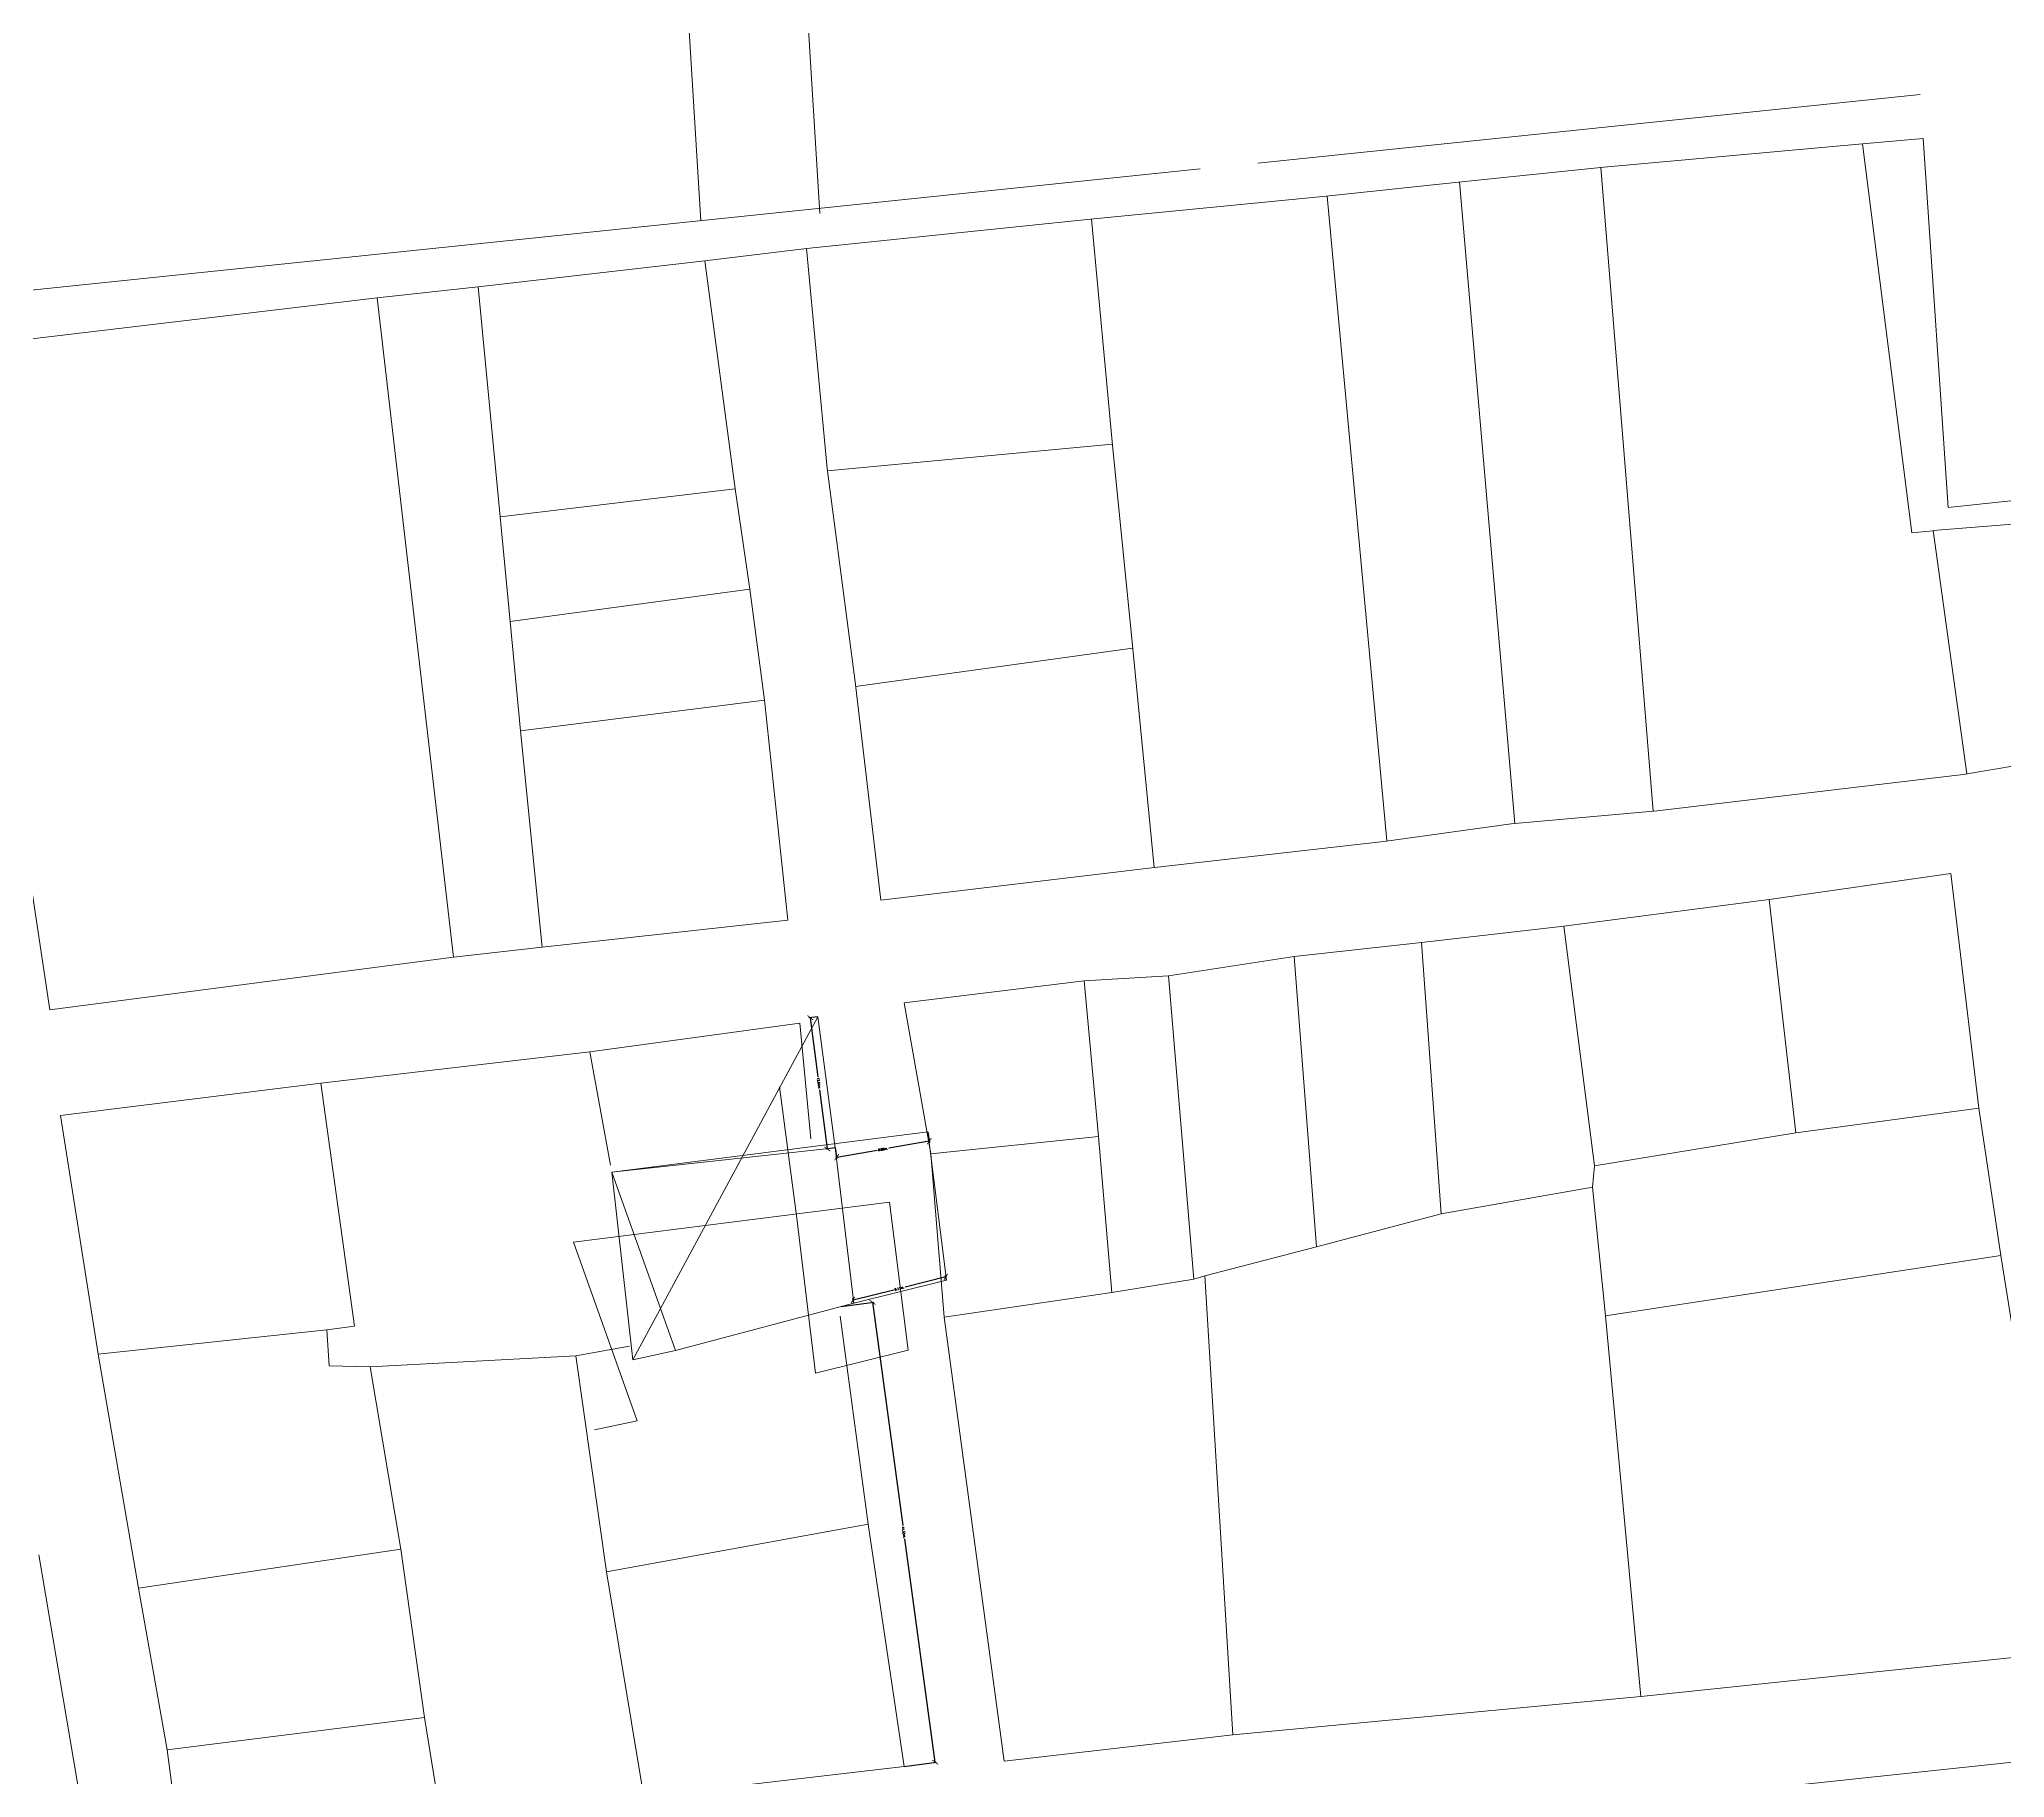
# Model space of a CAD drawing. Header units: millimetres. Extents: x 605783 to 623458, y 1302882 to 1324924.
# Drawn here: x 620231.3 to 620419, y 1321262.5 to 1321428.5 of the extents above; entities that cross this region are included whole.
import ezdxf

# ---------------------------------------------------------------- set-up
doc = ezdxf.new("R2010")
doc.units = ezdxf.units.MM
doc.header["$PDMODE"] = 35
doc.header["$PDSIZE"] = 1.5
for name, color, linetype in [('2', 7, 'Continuous'), ('4', 7, 'Continuous'), ('CVL_CUADCON_LIN', 8, 'Continuous'), ('CVL_CUADCON_TIT', 1, 'Continuous')]:
    doc.layers.add(name, color=color, linetype=linetype)
doc.styles.add('ROMANS', font='ROMANS', dxfattribs={"height": 0.2})
doc.dimstyles.new('STANDARD$0', dxfattribs={"dimtxt": 0.6, "dimasz": 0.5, "dimexe": 0.125, "dimexo": 0.000625, "dimgap": 0.0625, "dimtad": 0, "dimzin": 1, "dimdsep": 46, "dimtxsty": 'ROMANS', "dimblk1": 'ARCHTICK', "dimblk2": 'ARCHTICK', "dimsah": 1, "dimcen": 2.5, "dimclrd": 1, "dimclre": 1, "dimclrt": 30, "dimaunit": 1, "dimadec": 0, "dimazin": 0, "dimtfac": 1, "dimtix": 1, "dimtofl": 0, "dimtmove": 1, "dimatfit": 3, "dimldrblk": 'ARCHTICK', "dimfxl": 1, "dimtolj": 1, "dimtzin": 1, "dimarcsym": 0})

# ---------------------------------------------------------------- blocks, each defined once
blk = doc.blocks.new('_ARCHTICK')
at = {"color": 0, "linetype": 'ByBlock', "const_width": 0.15}
blk.add_lwpolyline([(-0.5, -0.5), (0.5, 0.5)], dxfattribs=at)
blk = doc.blocks.new('*D336')
at = {"layer": 'CVL_CUADCON_TIT', "color": 1, "lineweight": -2, "ltscale": 0.5, "transparency": 16777216}
for p, q in [((620305.67, 1321335.21), (620304.82, 1321335.1)), ((620304.95, 1321335.12), (620305.68, 1321329.48)), ((620306.58, 1321322.58), (620305.85, 1321328.22)), ((620307.31, 1321322.68), (620306.46, 1321322.57))]:
    blk.add_line(p, q, dxfattribs=at)
at = {"layer": 'Defpoints', "color": 0, "lineweight": 5, "ltscale": 0.5, "transparency": 16777216}
for p in [(620305.68, 1321335.21), (620306.58, 1321322.58), (620307.31, 1321322.68)]:
    blk.add_point(p, dxfattribs=at)
at = {"layer": 'CVL_CUADCON_TIT', "color": 1, "lineweight": -2, "ltscale": 0.5, "transparency": 16777216, "xscale": 0.5, "yscale": 0.5, "zscale": 0.5}
for p, rotation in [((620304.95, 1321335.12), 97.44489075630747), ((620306.58, 1321322.58), 277.4448907563075)]:
    blk.add_blockref('_ARCHTICK', p, dxfattribs=dict(at, rotation=rotation))
at = {"layer": 'CVL_CUADCON_TIT', "color": 30, "lineweight": 5, "ltscale": 0.5, "transparency": 16777216, "insert": (620305.76, 1321328.85), "char_height": 0.2, "attachment_point": 5, "rotation": 277.4449, "style": 'ROMANS'}
blk.add_mtext('\\A1;12.64m.', dxfattribs=at)
blk = doc.blocks.new('*D337')
at = {"layer": 'CVL_CUADCON_TIT', "color": 1, "lineweight": -2, "ltscale": 0.5, "transparency": 16777216}
for p, q in [((620307.94, 1321307.54), (620311.01, 1321307.96)), ((620310.89, 1321307.94), (620313.79, 1321286.62)), ((620316.88, 1321264.02), (620313.97, 1321285.34)), ((620313.92, 1321263.62), (620317, 1321264.03))]:
    blk.add_line(p, q, dxfattribs=at)
at = {"layer": 'Defpoints', "color": 0, "lineweight": 5, "ltscale": 0.5, "transparency": 16777216}
for p in [(620307.94, 1321307.54), (620313.92, 1321263.62), (620316.88, 1321264.02)]:
    blk.add_point(p, dxfattribs=at)
at = {"layer": 'CVL_CUADCON_TIT', "color": 1, "lineweight": -2, "ltscale": 0.5, "transparency": 16777216, "xscale": 0.5, "yscale": 0.5, "zscale": 0.5}
for p, rotation in [((620310.89, 1321307.94), 97.75949357743376), ((620316.88, 1321264.02), 277.7594935774337)]:
    blk.add_blockref('_ARCHTICK', p, dxfattribs=dict(at, rotation=rotation))
at = {"layer": 'CVL_CUADCON_TIT', "color": 30, "lineweight": 5, "ltscale": 0.5, "transparency": 16777216, "insert": (620313.88, 1321285.98), "char_height": 0.2, "attachment_point": 5, "rotation": 277.7595, "style": 'ROMANS'}
blk.add_mtext('\\A1;44.33m.', dxfattribs=at)
blk = doc.blocks.new('*D338')
at = {"layer": 'CVL_CUADCON_TIT', "color": 1, "lineweight": -2, "ltscale": 0.5, "transparency": 16777216}
for p, q in [((620316.16, 1321324.21), (620316.34, 1321323.2)), ((620307.31, 1321322.68), (620307.49, 1321321.67)), ((620307.47, 1321321.79), (620311.35, 1321322.46)), ((620316.31, 1321323.32), (620312.44, 1321322.65))]:
    blk.add_line(p, q, dxfattribs=at)
at = {"layer": 'Defpoints', "color": 0, "lineweight": 5, "ltscale": 0.5, "transparency": 16777216}
for p in [(620316.16, 1321324.21), (620307.31, 1321322.68), (620316.31, 1321323.32)]:
    blk.add_point(p, dxfattribs=at)
at = {"layer": 'CVL_CUADCON_TIT', "color": 1, "lineweight": -2, "ltscale": 0.5, "transparency": 16777216, "xscale": 0.5, "yscale": 0.5, "zscale": 0.5}
for p, rotation in [((620316.31, 1321323.32), 9.816882457358355), ((620307.47, 1321321.79), 189.8168824573584)]:
    blk.add_blockref('_ARCHTICK', p, dxfattribs=dict(at, rotation=rotation))
at = {"layer": 'CVL_CUADCON_TIT', "color": 30, "lineweight": 5, "ltscale": 0.5, "transparency": 16777216, "insert": (620311.89, 1321322.56), "char_height": 0.2, "attachment_point": 5, "rotation": 9.8169, "style": 'ROMANS'}
blk.add_mtext('\\A1;8.98m.', dxfattribs=at)
blk = doc.blocks.new('*D339')
at = {"layer": 'CVL_CUADCON_TIT', "color": 1, "lineweight": -2, "ltscale": 0.5, "transparency": 16777216}
for p, q in [((620317.89, 1321310.37), (620314, 1321309.4)), ((620317.97, 1321310.05), (620317.86, 1321310.49)), ((620309.03, 1321308.17), (620312.92, 1321309.13)), ((620309.11, 1321307.85), (620309, 1321308.29))]:
    blk.add_line(p, q, dxfattribs=at)
at = {"layer": 'Defpoints', "color": 0, "lineweight": 5, "ltscale": 0.5, "transparency": 16777216}
for p in [(620317.89, 1321310.37), (620317.97, 1321310.05), (620309.11, 1321307.85)]:
    blk.add_point(p, dxfattribs=at)
at = {"layer": 'CVL_CUADCON_TIT', "color": 1, "lineweight": -2, "ltscale": 0.5, "transparency": 16777216, "xscale": 0.5, "yscale": 0.5, "zscale": 0.5}
for p, rotation in [((620317.89, 1321310.37), 13.95104082112397), ((620309.03, 1321308.17), 193.9510408211239)]:
    blk.add_blockref('_ARCHTICK', p, dxfattribs=dict(at, rotation=rotation))
at = {"layer": 'CVL_CUADCON_TIT', "color": 30, "lineweight": 5, "ltscale": 0.5, "transparency": 16777216, "insert": (620313.46, 1321309.27), "char_height": 0.2, "attachment_point": 5, "rotation": 13.951, "style": 'ROMANS'}
blk.add_mtext('\\A1;9.13m.', dxfattribs=at)

msp = doc.modelspace()

# ---------------------------------------------------------------- linework, layer by layer
at = {"layer": '2', "color": 1, "lineweight": 5}
for p, q in [((620380.72228, 1321416.34646), (620366.83528, 1321414.91146)), ((620385.42028, 1321354.84246), (620380.43028, 1321416.31646)), ((620354.21728, 1321413.56546), (620331.71128, 1321411.36146)), ((620366.83528, 1321414.91146), (620354.21728, 1321413.56546)), ((620354.29528, 1321413.57346), (620359.98828, 1321351.99346)), ((620366.94728, 1321414.92346), (620372.21128, 1321353.67446)), ((620331.71128, 1321411.36146), (620304.59728, 1321408.56246)), ((620331.80228, 1321411.37046), (620333.79628, 1321389.79846)), ((620304.59728, 1321408.56246), (620294.87128, 1321407.40446)), ((620304.59728, 1321408.56246), (620306.56328, 1321387.55446)), ((620294.87128, 1321407.40446), (620273.23828, 1321404.92246)), ((620297.77628, 1321385.61146), (620294.87128, 1321407.40446)), ((620273.23828, 1321404.92246), (620263.61028, 1321403.86946)), ((620273.23828, 1321404.92246), (620275.33528, 1321382.95246)), ((620263.61028, 1321403.86946), (620270.88028, 1321340.88846)), ((620333.78728, 1321389.89946), (620306.59028, 1321387.34946)), ((620333.79628, 1321389.79846), (620335.70428, 1321370.67146)), ((620306.56328, 1321387.55446), (620309.22128, 1321367.17846)), ((620275.33528, 1321382.95246), (620297.77628, 1321385.61146)), ((620299.18828, 1321376.03646), (620297.77628, 1321385.61146)), ((620275.33528, 1321382.95246), (620276.30228, 1321372.95646)), ((620412.17328, 1321381.62646), (620433.18428, 1321383.33246)), ((620412.17328, 1321381.62646), (620415.38628, 1321358.41046)), ((620276.30228, 1321372.95646), (620299.18828, 1321376.03646)), ((620300.58128, 1321365.44346), (620299.18828, 1321376.03646)), ((620276.30228, 1321372.95646), (620277.28428, 1321362.50446)), ((620335.72928, 1321370.41946), (620309.27328, 1321366.74046)), ((620335.70428, 1321370.67546), (620337.77428, 1321349.45846)), ((620309.22128, 1321367.17846), (620311.69128, 1321346.33946)), ((620277.28428, 1321362.50446), (620300.58128, 1321365.44346)), ((620277.28428, 1321362.50446), (620279.34128, 1321341.85546)), ((620415.03928, 1321358.35046), (620423.49236, 1321359.768)), ((620385.81028, 1321354.87746), (620415.03928, 1321358.35046)), ((620359.71628, 1321351.95546), (620371.86628, 1321353.64346)), ((620371.86628, 1321353.64346), (620385.81028, 1321354.87746)), ((620337.82928, 1321349.46546), (620359.71628, 1321351.95546)), ((620311.69128, 1321346.33946), (620337.82928, 1321349.46546)), ((620413.85428, 1321348.90146), (620396.49228, 1321346.39446)), ((620416.52428, 1321326.49046), (620413.85428, 1321348.90146)), ((620396.49228, 1321346.39446), (620376.89428, 1321343.87246)), ((620399.05628, 1321324.13346), (620396.49228, 1321346.39446)), ((620363.31728, 1321342.29346), (620351.15628, 1321340.96146)), ((620376.89428, 1321343.87246), (620363.31728, 1321342.29346)), ((620363.31728, 1321342.29346), (620365.17928, 1321316.39846)), ((620376.89428, 1321343.87246), (620379.83428, 1321320.96046)), ((620270.88028, 1321340.88846), (620279.34128, 1321341.85546)), ((620351.15628, 1321340.96146), (620339.16328, 1321339.12546)), ((620351.15628, 1321340.96146), (620353.27728, 1321313.24146)), ((620339.16328, 1321339.12546), (620331.09428, 1321338.62846)), ((620332.46528, 1321323.75946), (620331.09428, 1321338.62846)), ((620339.16328, 1321339.12546), (620341.57728, 1321310.14246)), ((620303.96728, 1321334.60646), (620283.91728, 1321331.86646)), ((620305.01828, 1321323.54546), (620303.96728, 1321334.60646)), ((620283.91728, 1321331.86646), (620258.23328, 1321328.85546)), ((620283.91728, 1321331.86646), (620285.88111, 1321321.02532)), ((620399.05628, 1321324.13346), (620416.52428, 1321326.49046)), ((620418.63328, 1321312.40746), (620416.52428, 1321326.49046)), ((620332.46528, 1321323.75946), (620316.45028, 1321322.10846)), ((620333.73528, 1321308.88846), (620332.46528, 1321323.75946)), ((620379.83428, 1321320.96046), (620399.05628, 1321324.13346)), ((620316.45028, 1321322.10846), (620317.74128, 1321306.52546)), ((620379.83428, 1321320.96046), (620379.64228, 1321318.91946)), ((620379.64228, 1321318.91946), (620365.17928, 1321316.39846)), ((620379.64228, 1321318.91946), (620380.88328, 1321306.64246)), ((620365.17928, 1321316.39846), (620353.27728, 1321313.24146)), ((620353.27728, 1321313.24146), (620342.63428, 1321310.47946)), ((620380.88328, 1321306.64246), (620418.63328, 1321312.40746)), ((620342.63428, 1321310.47946), (620341.57728, 1321310.14246)), ((620342.63428, 1321310.47946), (620345.30028, 1321266.64546)), ((620333.73528, 1321308.88846), (620317.74128, 1321306.52546)), ((620341.57728, 1321310.14246), (620333.73528, 1321308.88846)), ((620310.46728, 1321286.76646), (620307.80654, 1321306.62832)), ((620380.88328, 1321306.64246), (620384.23428, 1321270.30846)), ((620258.80328, 1321305.31346), (620236.96228, 1321302.97746)), ((620236.96228, 1321302.97746), (620240.79828, 1321280.65246)), ((620262.92828, 1321301.77346), (620282.57128, 1321302.82146)), ((620287.67709, 1321303.73679), (620282.57128, 1321302.82146)), ((620282.57128, 1321302.82146), (620285.49128, 1321282.19946)), ((620262.92828, 1321301.77346), (620265.85128, 1321284.35646)), ((620285.49128, 1321282.19946), (620310.46728, 1321286.76646)), ((620265.85128, 1321284.35646), (620240.79828, 1321280.65246)), ((620265.85128, 1321284.35646), (620268.12328, 1321268.29446)), ((620285.49128, 1321282.19946), (620289.04728, 1321260.73046)), ((620240.79828, 1321280.65246), (620243.55928, 1321265.21546)), ((620345.30028, 1321266.64546), (620384.23428, 1321270.30846)), ((620268.12328, 1321268.29446), (620243.55928, 1321265.21546)), ((620268.12328, 1321268.29446), (620269.63428, 1321258.82446))]:
    msp.add_line(p, q, dxfattribs=at)
for points in [[(620412.13928, 1321381.62046), (620410.11228, 1321381.40646), (620405.41428, 1321418.56446), (620380.72228, 1321416.34646)], [(620263.61028, 1321403.86946), (620222.83128, 1321399.03146), (620232.34428, 1321335.86346), (620270.88028, 1321340.88846)], [(620279.34128, 1321341.85546), (620302.80128, 1321344.44346), (620300.58128, 1321365.44346)], [(620331.09428, 1321338.62846), (620313.92328, 1321336.53446), (620316.45028, 1321322.10846)], [(620258.23328, 1321328.85546), (620233.36528, 1321325.76746), (620236.96228, 1321302.97746)], [(620258.23328, 1321328.85546), (620261.43628, 1321305.64646), (620258.80328, 1321305.31346)], [(620384.23428, 1321270.30846), (620424.67628, 1321274.52646), (620418.63328, 1321312.40746)], [(620317.74128, 1321306.52546), (620323.46528, 1321264.10646), (620345.30028, 1321266.64546)], [(620258.80328, 1321305.31346), (620259.01028, 1321301.85946), (620262.92828, 1321301.77346)], [(620289.04728, 1321260.73046), (620313.92228, 1321263.61546), (620310.46728, 1321286.76646)], [(620214.57428, 1321253.81046), (620234.26528, 1321254.96246), (620235.95028, 1321256.38646), (620231.29528, 1321283.82646)], [(620243.55928, 1321265.21546), (620244.75728, 1321255.98946), (620269.63428, 1321258.82446)], [(620429.26028, 1321241.93448), (620426.95728, 1321264.77446), (620395.43728, 1321261.43546)]]:
    msp.add_lwpolyline(points, dxfattribs=at)
at = {"layer": '4', "color": 1, "lineweight": 5}
for points in [[(620410.91328, 1321423.29248), (620347.67283, 1321416.73448)], [(620342.17953, 1321416.16483), (620179.92828, 1321399.33948)], [(620534.80536, 1321396.74322), (620413.57765, 1321383.83018), (620411.32263, 1321417.18211)]]:
    msp.add_lwpolyline(points, dxfattribs=at)
at = {"layer": 'CVL_CUADCON_LIN', "color": 1, "lineweight": 5, "ltscale": 0.5, "flags": 128}
for points in [[(620295.86633, 1321574.14379), (620305.85019, 1321411.91949)], [(620284.68215, 1321570.92768), (620294.51102, 1321411.22164)], [(620405.41428, 1321418.56446), (620411.19398, 1321419.08473), (620411.32263, 1321417.18211)]]:
    msp.add_lwpolyline(points, dxfattribs=at)
at = {"layer": 'CVL_CUADCON_TIT', "color": 1, "lineweight": 5, "ltscale": 0.5, "flags": 128}
msp.add_lwpolyline([(620305.67528, 1321335.21346), (620307.31328, 1321322.67846), (620309.10528, 1321307.85146), (620317.96928, 1321310.05346), (620316.16128, 1321324.20946), (620285.99828, 1321320.37846), (620292.09428, 1321303.32646), (620288.01428, 1321302.45646)], close=True, dxfattribs=at)
for points in [[(620302.01745, 1321328.52079), (620303.65545, 1321315.98579), (620305.44745, 1321301.15879), (620314.31145, 1321303.36079), (620312.50345, 1321317.51679), (620282.34045, 1321313.68579), (620288.43645, 1321296.63379), (620284.35645, 1321295.76379)], [(620309.10528, 1321307.85146), (620307.31328, 1321322.67846), (620285.99828, 1321320.37846), (620288.01428, 1321302.45646), (620292.09428, 1321303.32646), (620309.10528, 1321307.85146)]]:
    msp.add_lwpolyline(points, dxfattribs=at)

# ---------------------------------------------------------------- dimensions: what is measured, and where the dimension line sits
at = {"layer": 'CVL_CUADCON_TIT', "color": 1, "lineweight": 5, "ltscale": 0.5}
for p1, p2, distance, picture, middle in [((620305.67528, 1321335.21346), (620307.31328, 1321322.67846), -0.73563, '*D336', (620305.76485, 1321328.85064)), ((620307.31328, 1321322.67846), (620316.16128, 1321324.20946), -0.89886, '*D338', (620311.89054, 1321322.55826)), ((620309.10528, 1321307.85146), (620317.96928, 1321310.05346), 0.32308, '*D339', (620313.45939, 1321309.26601)), ((620307.93691, 1321307.54067), (620313.92228, 1321263.61546), 2.98013, '*D337', (620313.88244, 1321285.98043))]:
    dim = msp.add_aligned_dim(p1=p1, p2=p2, distance=distance, dimstyle='STANDARD$0', override={"dimpost": 'm.', "dimfxl": 31.75}, dxfattribs=at)
    dim.commit()
    dim.dimension.update_dxf_attribs({"geometry": picture, "text_midpoint": middle})

doc.saveas('drawing.dxf')
